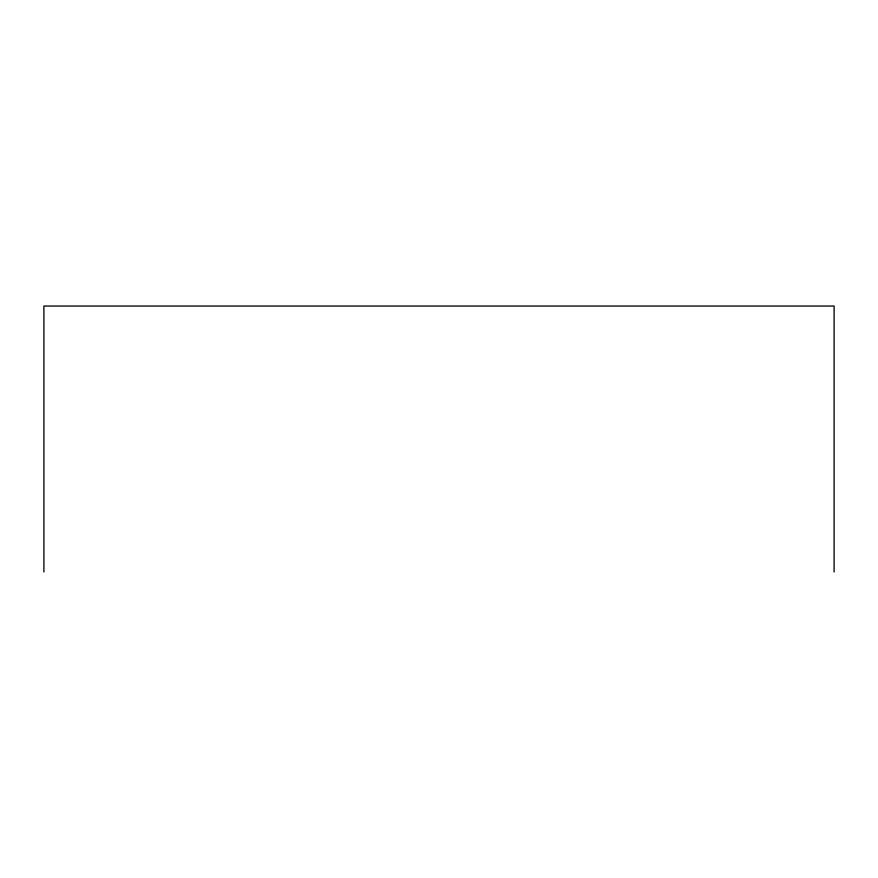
<?xml version="1.0" encoding="UTF-8"?>
<svg xmlns="http://www.w3.org/2000/svg" width="878" height="878" viewBox="0 0 878 878"><rect width="100%" height="100%" fill="white"/><g stroke="black" fill="none" stroke-linecap="round" stroke-linejoin="round"><path stroke-width="1.32" d="M834.1 571.962L834.1 306.038L43.9 306.038L43.9 571.962"/></g></svg>
